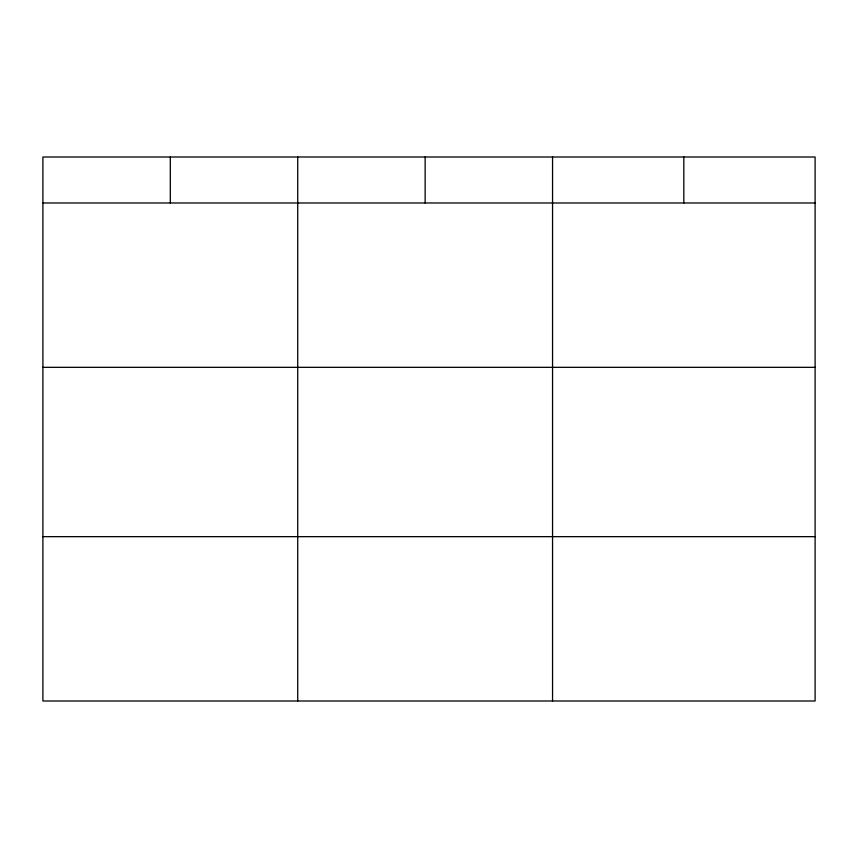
<?xml version="1.0" encoding="UTF-8"?>
<svg xmlns="http://www.w3.org/2000/svg" width="858" height="858" viewBox="0 0 858 858"><rect width="100%" height="100%" fill="white"/><g stroke="black" fill="none" stroke-linecap="round" stroke-linejoin="round"><path stroke-width="1.29" d="M815.1 367.331L815.1 157.003L42.9 157.003L42.9 700.997L815.1 700.997L815.1 367.331L42.9 367.331M42.9 202.981L815.1 202.981M42.9 536.658L815.1 536.658M683.826 157.003L683.826 202.981M552.552 157.003L552.552 700.997M425.139 157.003L425.139 202.981M297.726 157.003L297.726 700.997M170.313 157.003L170.313 202.981"/></g></svg>
